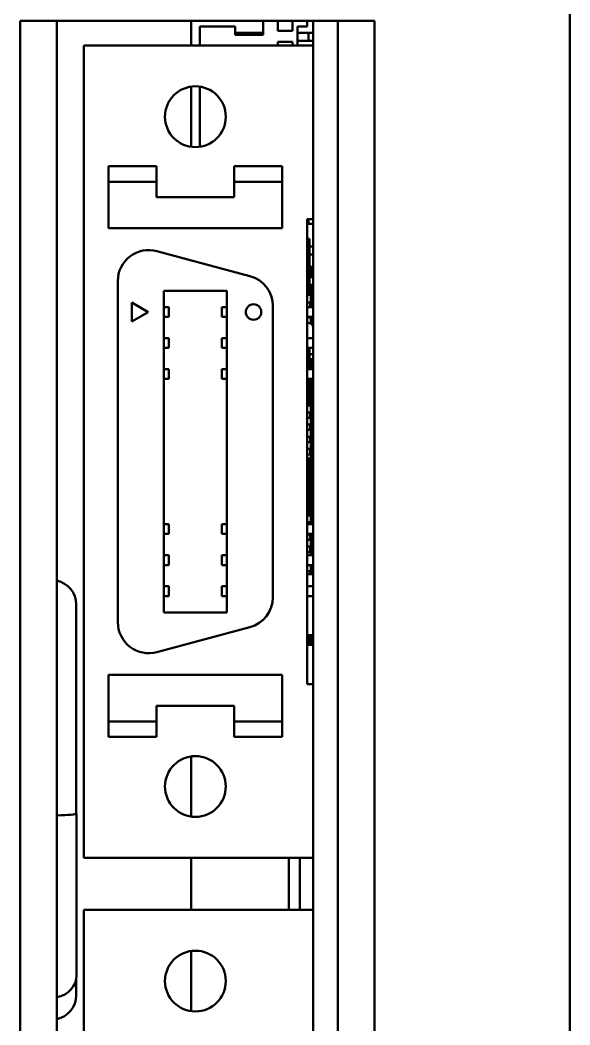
# Model space of a CAD drawing. Header units: millimetres. Extents: x 2121 to 4904, y 892 to 1933.
# Drawn here: x 2346.9 to 2391.9, y 1369.9 to 1452.2 of the extents above; entities that cross this region are included whole.
import ezdxf

# ---------------------------------------------------------------- set-up
doc = ezdxf.new("R2010")
doc.units = ezdxf.units.MM
doc.header["$LTSCALE"] = 1.8
doc.layers.add('외형선(ISO)', color=7, linetype='Continuous', lineweight=50)

msp = doc.modelspace()

# ---------------------------------------------------------------- linework, layer by layer
at = {"layer": '외형선(ISO)', "color": 0}
for p, q in [((2391.895, 1624.29), (2391.895, 1274.29)), ((2346.895, 1318.29), (2346.895, 1452.09)), ((2346.895, 1452.09), (2375.895, 1452.09)), ((2349.895, 1452.09), (2349.895, 1318.29)), ((2360.895, 1452.09), (2360.895, 1450.09)), ((2366.795, 1452.09), (2366.795, 1450.94)), ((2367.995, 1452.09), (2367.995, 1451.29)), ((2369.195, 1452.09), (2369.195, 1451.29)), ((2370.395, 1451.64), (2370.395, 1452.09)), ((2370.875, 1452.09), (2370.875, 1451.11)), ((2370.895, 1450.09), (2370.895, 1452.09)), ((2372.895, 1318.29), (2372.895, 1452.09)), ((2375.895, 1452.09), (2375.895, 1318.29)), ((2361.595, 1451.64), (2364.495, 1451.64)), ((2361.595, 1450.09), (2361.595, 1451.64)), ((2364.495, 1451.64), (2364.495, 1450.94)), ((2366.795, 1451.11), (2364.495, 1451.11)), ((2366.795, 1451.04), (2364.495, 1451.04)), ((2369.195, 1451.29), (2367.995, 1451.29)), ((2369.595, 1451.64), (2369.595, 1450.09)), ((2370.395, 1451.64), (2369.595, 1451.64)), ((2370.495, 1451.11), (2369.595, 1451.11)), ((2370.495, 1450.47), (2370.495, 1451.11)), ((2370.895, 1451.11), (2370.495, 1451.11)), ((2366.795, 1450.94), (2364.495, 1450.94)), ((2367.995, 1450.39), (2367.995, 1450.09)), ((2369.195, 1450.39), (2367.995, 1450.39)), ((2369.195, 1450.39), (2369.195, 1450.09)), ((2370.495, 1450.47), (2369.595, 1450.47)), ((2370.895, 1450.47), (2370.495, 1450.47)), ((2370.875, 1450.47), (2370.875, 1450.09)), ((2363.819, 1450.09), (2352.099, 1450.09)), ((2352.099, 1450.09), (2352.099, 1383.542)), ((2370.895, 1450.09), (2363.819, 1450.09)), ((2370.895, 1435.866), (2370.895, 1450.09)), ((2360.895, 1446.712), (2360.895, 1441.783)), ((2361.595, 1441.783), (2361.595, 1446.712)), ((2354.131, 1440.184), (2358.068, 1440.184)), ((2354.131, 1438.914), (2354.131, 1440.184)), ((2358.068, 1438.914), (2358.068, 1440.184)), ((2364.418, 1440.184), (2364.418, 1438.914)), ((2364.418, 1440.184), (2368.355, 1440.184)), ((2368.355, 1438.914), (2368.355, 1440.184)), ((2358.068, 1438.914), (2354.131, 1438.914)), ((2354.131, 1435.104), (2354.131, 1438.914)), ((2358.068, 1437.644), (2358.068, 1438.914)), ((2368.355, 1438.914), (2364.418, 1438.914)), ((2364.418, 1438.914), (2364.418, 1437.644)), ((2368.355, 1435.104), (2368.355, 1438.914)), ((2358.068, 1437.644), (2364.418, 1437.644)), ((2370.387, 1397.766), (2370.387, 1435.866)), ((2370.387, 1435.866), (2370.895, 1435.866)), ((2370.495, 1435.47), (2370.387, 1435.47)), ((2370.495, 1435.47), (2370.495, 1435.866)), ((2370.895, 1435.47), (2370.495, 1435.47)), ((2370.895, 1397.766), (2370.895, 1435.866)), ((2368.355, 1435.104), (2354.131, 1435.104)), ((2370.387, 1434.94), (2370.395, 1434.94)), ((2370.395, 1434.278), (2370.395, 1434.94)), ((2370.595, 1434.25), (2370.387, 1434.28)), ((2370.595, 1434.25), (2370.595, 1433.63)), ((2358.091, 1433.239), (2365.711, 1431.197)), ((2370.595, 1433.63), (2370.387, 1433.63)), ((2370.595, 1433.63), (2370.595, 1432.83)), ((2370.895, 1433.61), (2370.595, 1433.61)), ((2370.895, 1432.97), (2370.595, 1432.97)), ((2370.595, 1432.83), (2370.387, 1432.83)), ((2370.595, 1432.83), (2370.595, 1431.09)), ((2370.595, 1432.033), (2370.616, 1432.029)), ((2370.695, 1431.931), (2370.695, 1431.353)), ((2370.695, 1431.353), (2370.695, 1431.11)), ((2354.893, 1420.626), (2354.893, 1430.786)), ((2370.595, 1431.09), (2370.387, 1431.09)), ((2370.895, 1431.11), (2370.595, 1431.11)), ((2370.595, 1430.29), (2370.595, 1431.09)), ((2370.895, 1430.47), (2370.595, 1430.47)), ((2370.695, 1430.47), (2370.695, 1429.03)), ((2358.668, 1403.643), (2358.668, 1429.988)), ((2358.668, 1429.988), (2363.819, 1429.988)), ((2363.819, 1429.988), (2363.819, 1403.643)), ((2370.595, 1430.29), (2370.387, 1430.29)), ((2370.595, 1429.669), (2370.387, 1429.64)), ((2370.395, 1428.644), (2370.395, 1429.641)), ((2370.595, 1430.29), (2370.595, 1429.669)), ((2356.039, 1429.015), (2356.039, 1427.476)), ((2356.039, 1429.015), (2357.372, 1428.246)), ((2370.474, 1429.03), (2370.395, 1429.03)), ((2370.639, 1429.03), (2370.474, 1429.03)), ((2370.839, 1429.03), (2370.639, 1429.03)), ((2370.639, 1429.03), (2370.639, 1428.644)), ((2370.839, 1429.03), (2370.839, 1428.644)), ((2357.372, 1428.246), (2356.039, 1427.476)), ((2358.668, 1428.644), (2359.066, 1428.644)), ((2359.066, 1428.644), (2359.066, 1427.847)), ((2363.42, 1427.847), (2363.42, 1428.644)), ((2363.42, 1428.644), (2363.819, 1428.644)), ((2367.593, 1428.744), (2367.593, 1420.626)), ((2370.895, 1428.644), (2370.387, 1428.644)), ((2359.066, 1427.847), (2358.668, 1427.847)), ((2363.819, 1427.847), (2363.42, 1427.847)), ((2370.387, 1427.847), (2370.895, 1427.847)), ((2370.795, 1427.79), (2370.387, 1427.79)), ((2370.495, 1427.35), (2370.387, 1427.35)), ((2370.695, 1427.79), (2370.695, 1427.296)), ((2370.795, 1427.79), (2370.795, 1427.847)), ((2370.395, 1426.75), (2370.395, 1426.104)), ((2358.668, 1426.104), (2359.066, 1426.104)), ((2359.066, 1426.104), (2359.066, 1425.307)), ((2363.42, 1425.307), (2363.42, 1426.104)), ((2363.42, 1426.104), (2363.819, 1426.104)), ((2370.895, 1426.104), (2370.387, 1426.104)), ((2359.066, 1425.307), (2358.668, 1425.307)), ((2363.819, 1425.307), (2363.42, 1425.307)), ((2370.895, 1425.307), (2370.387, 1425.307)), ((2370.595, 1424.75), (2370.387, 1424.75)), ((2370.595, 1425.307), (2370.595, 1424.75)), ((2370.595, 1424.79), (2370.895, 1424.79)), ((2370.595, 1424.75), (2370.595, 1423.95)), ((2370.595, 1423.95), (2370.387, 1423.95)), ((2370.595, 1424.39), (2370.895, 1424.39)), ((2370.595, 1423.95), (2370.595, 1423.564)), ((2370.695, 1424.39), (2370.695, 1423.564)), ((2358.668, 1423.564), (2359.066, 1423.564)), ((2359.066, 1423.564), (2359.066, 1422.767)), ((2363.42, 1422.767), (2363.42, 1423.564)), ((2363.42, 1423.564), (2363.819, 1423.564)), ((2370.895, 1423.564), (2370.387, 1423.564)), ((2359.066, 1422.767), (2358.668, 1422.767)), ((2363.819, 1422.767), (2363.42, 1422.767)), ((2370.387, 1422.767), (2370.895, 1422.767)), ((2370.595, 1422.21), (2370.387, 1422.21)), ((2370.595, 1422.767), (2370.595, 1422.21)), ((2370.595, 1421.41), (2370.595, 1422.21)), ((2370.695, 1422.767), (2370.695, 1421.03)), ((2370.595, 1421.41), (2370.387, 1421.41)), ((2370.595, 1421.41), (2370.595, 1420.789)), ((2354.893, 1402.846), (2354.893, 1420.626)), ((2367.593, 1420.626), (2367.593, 1404.887)), ((2370.595, 1420.789), (2370.387, 1420.76)), ((2370.387, 1420.59), (2370.474, 1420.59)), ((2370.474, 1420.59), (2370.639, 1420.59)), ((2370.639, 1421.03), (2370.595, 1421.03)), ((2370.839, 1421.03), (2370.639, 1421.03)), ((2370.639, 1421.03), (2370.639, 1420.59)), ((2370.839, 1420.59), (2370.639, 1420.59)), ((2370.695, 1420.59), (2370.695, 1420.03)), ((2370.839, 1421.03), (2370.839, 1420.59)), ((2370.474, 1420.03), (2370.387, 1420.03)), ((2370.639, 1420.03), (2370.474, 1420.03)), ((2370.839, 1420.03), (2370.639, 1420.03)), ((2370.639, 1420.03), (2370.639, 1419.59)), ((2370.839, 1420.03), (2370.839, 1419.59)), ((2370.387, 1419.59), (2370.474, 1419.59)), ((2370.474, 1419.03), (2370.387, 1419.03)), ((2370.474, 1419.59), (2370.639, 1419.59)), ((2370.639, 1419.03), (2370.474, 1419.03)), ((2370.839, 1419.59), (2370.639, 1419.59)), ((2370.839, 1419.03), (2370.639, 1419.03)), ((2370.639, 1419.03), (2370.639, 1418.59)), ((2370.695, 1419.59), (2370.695, 1419.03)), ((2370.839, 1419.03), (2370.839, 1418.59)), ((2370.387, 1418.59), (2370.474, 1418.59)), ((2370.474, 1418.59), (2370.639, 1418.59)), ((2370.839, 1418.59), (2370.639, 1418.59)), ((2370.695, 1418.59), (2370.695, 1418.03)), ((2370.695, 1418.29), (2370.895, 1418.29)), ((2370.474, 1418.03), (2370.387, 1418.03)), ((2370.387, 1417.59), (2370.474, 1417.59)), ((2370.639, 1418.03), (2370.474, 1418.03)), ((2370.474, 1417.59), (2370.639, 1417.59)), ((2370.839, 1418.03), (2370.639, 1418.03)), ((2370.639, 1418.03), (2370.639, 1417.59)), ((2370.839, 1417.59), (2370.639, 1417.59)), ((2370.695, 1417.59), (2370.695, 1417.03)), ((2370.839, 1418.03), (2370.839, 1417.59)), ((2370.474, 1417.03), (2370.387, 1417.03)), ((2370.387, 1416.59), (2370.474, 1416.59)), ((2370.639, 1417.03), (2370.474, 1417.03)), ((2370.474, 1416.59), (2370.639, 1416.59)), ((2370.839, 1417.03), (2370.639, 1417.03)), ((2370.639, 1417.03), (2370.639, 1416.59)), ((2370.839, 1416.59), (2370.639, 1416.59)), ((2370.695, 1416.59), (2370.695, 1412.03)), ((2370.839, 1417.03), (2370.839, 1416.59)), ((2370.595, 1416.25), (2370.387, 1416.28)), ((2370.595, 1415.63), (2370.387, 1415.63)), ((2370.595, 1416.25), (2370.595, 1415.63)), ((2370.595, 1415.63), (2370.595, 1414.83)), ((2370.595, 1414.83), (2370.387, 1414.83)), ((2370.595, 1414.83), (2370.595, 1413.09)), ((2370.595, 1413.09), (2370.387, 1413.09)), ((2370.595, 1412.29), (2370.595, 1413.09)), ((2370.595, 1412.29), (2370.387, 1412.29)), ((2370.595, 1411.669), (2370.387, 1411.64)), ((2370.387, 1411.59), (2370.474, 1411.59)), ((2370.474, 1411.59), (2370.639, 1411.59)), ((2370.595, 1412.29), (2370.595, 1411.669)), ((2370.639, 1412.03), (2370.595, 1412.03)), ((2370.839, 1412.03), (2370.639, 1412.03)), ((2370.639, 1412.03), (2370.639, 1411.59)), ((2370.839, 1411.59), (2370.639, 1411.59)), ((2370.695, 1411.59), (2370.695, 1411.03)), ((2370.839, 1412.03), (2370.839, 1411.59)), ((2358.668, 1410.864), (2359.066, 1410.864)), ((2359.066, 1410.864), (2359.066, 1410.067)), ((2363.42, 1410.067), (2363.42, 1410.864)), ((2363.42, 1410.864), (2363.819, 1410.864)), ((2370.474, 1411.03), (2370.387, 1411.03)), ((2370.895, 1410.864), (2370.387, 1410.864)), ((2370.639, 1411.03), (2370.474, 1411.03)), ((2370.839, 1411.03), (2370.639, 1411.03)), ((2370.639, 1411.03), (2370.639, 1410.864)), ((2370.839, 1411.03), (2370.839, 1410.864)), ((2359.066, 1410.067), (2358.668, 1410.067)), ((2363.819, 1410.067), (2363.42, 1410.067)), ((2370.387, 1410.067), (2370.895, 1410.067)), ((2370.474, 1410.03), (2370.387, 1410.03)), ((2370.639, 1410.03), (2370.474, 1410.03)), ((2370.839, 1410.03), (2370.639, 1410.03)), ((2370.639, 1410.03), (2370.639, 1409.59)), ((2370.695, 1410.067), (2370.695, 1410.03)), ((2370.839, 1410.03), (2370.839, 1409.59)), ((2370.387, 1409.59), (2370.474, 1409.59)), ((2370.474, 1409.03), (2370.387, 1409.03)), ((2370.474, 1409.59), (2370.639, 1409.59)), ((2370.639, 1409.03), (2370.474, 1409.03)), ((2370.839, 1409.59), (2370.639, 1409.59)), ((2370.839, 1409.03), (2370.639, 1409.03)), ((2370.639, 1409.03), (2370.639, 1408.59)), ((2370.695, 1409.59), (2370.695, 1409.03)), ((2370.839, 1409.03), (2370.839, 1408.59)), ((2359.066, 1408.324), (2358.668, 1408.324)), ((2359.066, 1407.527), (2359.066, 1408.324)), ((2363.42, 1408.324), (2363.42, 1407.527)), ((2363.819, 1408.324), (2363.42, 1408.324)), ((2370.387, 1408.59), (2370.474, 1408.59)), ((2370.387, 1408.324), (2370.895, 1408.324)), ((2370.474, 1408.59), (2370.639, 1408.59)), ((2370.839, 1408.59), (2370.639, 1408.59)), ((2370.695, 1408.59), (2370.695, 1408.324)), ((2358.668, 1407.527), (2359.066, 1407.527)), ((2363.42, 1407.527), (2363.819, 1407.527)), ((2370.387, 1407.527), (2370.895, 1407.527)), ((2370.695, 1407.527), (2370.695, 1407.03)), ((2370.474, 1407.03), (2370.387, 1407.03)), ((2370.387, 1406.789), (2370.885, 1406.789)), ((2370.639, 1407.03), (2370.474, 1407.03)), ((2370.839, 1407.03), (2370.639, 1407.03)), ((2370.639, 1407.03), (2370.639, 1406.789)), ((2370.839, 1407.03), (2370.839, 1406.789)), ((2359.066, 1405.784), (2358.668, 1405.784)), ((2359.066, 1404.987), (2359.066, 1405.784)), ((2363.42, 1405.784), (2363.42, 1404.987)), ((2363.819, 1405.784), (2363.42, 1405.784)), ((2370.387, 1405.784), (2370.895, 1405.784)), ((2358.668, 1404.987), (2359.066, 1404.987)), ((2363.42, 1404.987), (2363.819, 1404.987)), ((2370.895, 1404.987), (2370.387, 1404.987)), ((2351.495, 1404.29), (2351.495, 1387.158)), ((2363.819, 1403.643), (2358.668, 1403.643)), ((2365.711, 1402.434), (2358.091, 1400.392)), ((2370.387, 1401.789), (2370.885, 1401.789)), ((2370.595, 1400.989), (2370.595, 1401.789)), ((2370.695, 1401.789), (2370.695, 1400.989)), ((2370.387, 1400.989), (2370.885, 1400.989)), ((2354.131, 1398.528), (2368.355, 1398.528)), ((2354.131, 1394.718), (2354.131, 1398.528)), ((2368.355, 1394.718), (2368.355, 1398.528)), ((2370.895, 1397.766), (2370.387, 1397.766)), ((2370.895, 1383.542), (2370.895, 1397.766)), ((2358.068, 1394.718), (2358.068, 1395.988)), ((2364.418, 1395.988), (2358.068, 1395.988)), ((2364.418, 1395.988), (2364.418, 1394.718)), ((2354.131, 1394.718), (2358.068, 1394.718)), ((2354.131, 1393.448), (2354.131, 1394.718)), ((2358.068, 1394.718), (2358.068, 1393.448)), ((2364.418, 1394.718), (2364.418, 1393.448)), ((2364.418, 1394.718), (2368.355, 1394.718)), ((2368.355, 1393.448), (2368.355, 1394.718)), ((2358.068, 1393.448), (2354.131, 1393.448)), ((2368.355, 1393.448), (2364.418, 1393.448)), ((2360.895, 1391.848), (2360.895, 1386.919)), ((2351.495, 1387.158), (2351.515, 1387.158)), ((2351.515, 1387.158), (2351.515, 1379.33)), ((2352.099, 1383.542), (2363.819, 1383.542)), ((2360.895, 1383.542), (2360.895, 1379.29)), ((2363.819, 1383.542), (2370.895, 1383.542)), ((2368.895, 1383.542), (2368.895, 1379.29)), ((2369.795, 1383.542), (2369.795, 1379.29)), ((2370.895, 1379.29), (2370.895, 1383.542)), ((2351.515, 1379.33), (2351.515, 1373.903)), ((2352.099, 1379.29), (2370.895, 1379.29)), ((2352.099, 1320.362), (2352.099, 1379.29)), ((2370.895, 1379.29), (2370.895, 1363.796)), ((2360.895, 1375.912), (2360.895, 1370.983)), ((2351.495, 1373.648), (2351.495, 1372.29))]:
    msp.add_line(p, q, dxfattribs=at)
for centre, radius in [((2366.003, 1428.246), 0.635), ((2361.243, 1373.448), 2.489)]:
    msp.add_circle(centre, radius, dxfattribs=at)
for centre, radius, start, end in [((2361.243, 1444.248), 2.489, 90, 270), ((2361.243, 1444.248), 2.489, 270, 90), ((2357.433, 1430.786), 2.54, 75, 180), ((2370.595, 1431.931), 0.1, 0, 78), ((2365.053, 1428.744), 2.54, 0, 75), ((2370.495, 1426.95), 0.4, 0, 90), ((2370.295, 1426.75), 0.1, 0, 23.07392), ((2370.885, 1406.779), 0.01, 0, 90), ((2349.495, 1404.29), 2, 0, 78.46304), ((2365.053, 1404.887), 2.54, 285, 0), ((2357.433, 1402.846), 2.54, 180, 285), ((2370.885, 1401.799), 0.01, 270, 0), ((2370.885, 1400.979), 0.01, 0, 90), ((2361.243, 1389.384), 2.489, 90, 270), ((2361.243, 1389.384), 2.489, 270, 90), ((2349.495, 1372.29), 2, 281.53696, 0)]:
    msp.add_arc(centre, radius, start, end, dxfattribs=at)
for centre, major_axis, ratio, start_param in [((2349.495, 1387.158), (2, 0), 0.070728, 4.913747), ((2349.495, 1387.158), (2.02, 0), 0.070728, 4.911726), ((2349.495, 1373.903), (2.02, 0), 0.899221, 4.911726)]:
    msp.add_ellipse(centre, major_axis=major_axis, ratio=ratio, start_param=start_param, end_param=6.283185, dxfattribs=at)

doc.saveas('drawing.dxf')
